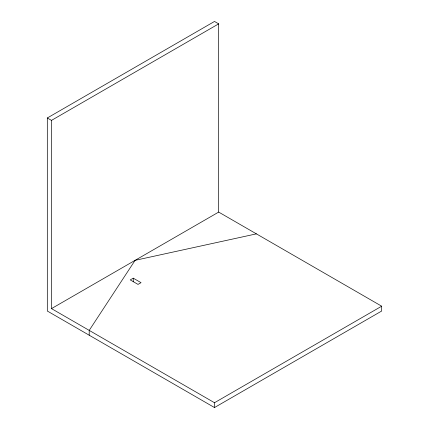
<?xml version="1.0" encoding="UTF-8"?>
<svg xmlns="http://www.w3.org/2000/svg" width="429" height="429" viewBox="0 0 429 429"><rect width="100%" height="100%" fill="white"/><g stroke="black" fill="none" stroke-linecap="round" stroke-linejoin="round"><path stroke-width="0.64" d="M218.677 212.087L381.687 306.199L381.687 311.025L214.5 407.55L47.313 311.025L47.313 117.975L214.5 21.45L218.677 23.863L218.677 212.087L51.491 308.612L51.491 120.388L218.677 23.863M133.258 278.174L130.25 279.912L138.02 284.4L141.034 282.663L133.258 278.174L133.258 281.794M51.491 308.612L214.5 402.724L381.687 306.199M256.397 233.864L135.087 260.349L89.211 330.389L89.211 335.215M47.313 117.975L51.491 120.388M214.5 402.724L214.5 407.55"/></g></svg>
